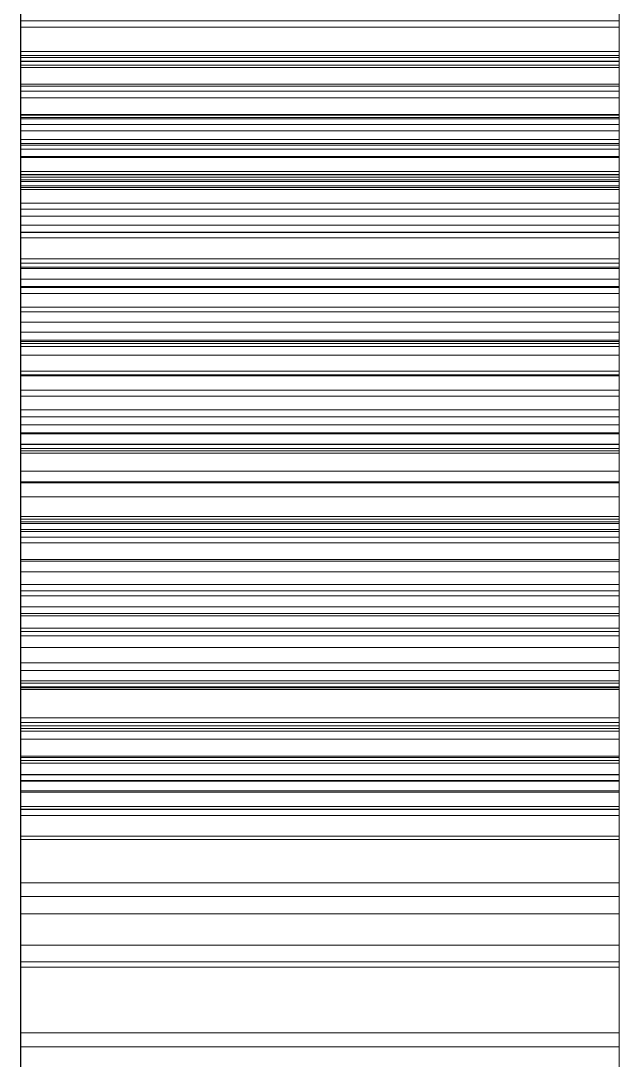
# Model space of a CAD drawing. Header units: millimetres. Extents: x 38 to 970, y 105 to 390.
# Drawn here: x 225 to 225.2, y 134.3429 to 134.6904 of the extents above; entities that cross this region are included whole.
import ezdxf

# ---------------------------------------------------------------- set-up
doc = ezdxf.new("R2010")
doc.units = ezdxf.units.MM
doc.linetypes.add('WP_HIDDEN', pattern=[2.3, 1.5, -0.8])
doc.layers.add('HIDDEN', color=7, linetype='WP_HIDDEN', lineweight=13)
doc.layers.add('VISIBLE', color=7, linetype='CONTINUOUS', lineweight=25)

msp = doc.modelspace()

# ---------------------------------------------------------------- linework, layer by layer
at = {"layer": 'HIDDEN', "ltscale": 1.428571}
for p, q in [((225, 134.95852), (225, 134.66679)), ((225.2, 134.66679), (225.2, 134.95852)), ((225, 134.66679), (225, 134.94594)), ((225.2, 134.94594), (225.2, 134.66679)), ((225, 134.60154), (225, 134.8747)), ((225, 134.8747), (225, 134.58244)), ((225.2, 134.8747), (225.2, 134.60154)), ((225.2, 134.58244), (225.2, 134.8747)), ((225, 134.67557), (225, 134.73836)), ((225.2, 134.73836), (225.2, 134.67557)), ((225, 134.69029), (225, 134.71298)), ((225.2, 134.71298), (225.2, 134.69029)), ((225, 134.70702), (225, 134.67669)), ((225.2, 134.67669), (225.2, 134.70702)), ((225, 134.68006), (225, 134.7019)), ((225, 134.70103), (225, 134.68827)), ((225, 134.70084), (225, 134.67875)), ((225.2, 134.7019), (225.2, 134.68006)), ((225.2, 134.68827), (225.2, 134.70103)), ((225.2, 134.67875), (225.2, 134.70084)), ((225, 134.69625), (225, 134.65878)), ((225.2, 134.65878), (225.2, 134.69625)), ((225, 134.67474), (225, 134.69534)), ((225, 134.6781), (225, 134.69406)), ((225.2, 134.69534), (225.2, 134.67474)), ((225.2, 134.69406), (225.2, 134.6781)), ((225, 134.69035), (225, 134.66915)), ((225, 134.66845), (225, 134.69029)), ((225, 134.69029), (225.2, 134.69029)), ((225.2, 134.66915), (225.2, 134.69035)), ((225.2, 134.69029), (225.2, 134.66845)), ((225, 134.68827), (225, 134.67686)), ((225, 134.68827), (225.2, 134.68827)), ((225.2, 134.67686), (225.2, 134.68827)), ((225, 134.65907), (225, 134.68006)), ((225, 134.68006), (225.2, 134.68006)), ((225, 134.67875), (225, 134.65754)), ((225, 134.67875), (225.2, 134.67875)), ((225.2, 134.68006), (225.2, 134.65907)), ((225.2, 134.65754), (225.2, 134.67875)), ((225, 134.6646), (225, 134.6781)), ((225, 134.6781), (225.2, 134.6781)), ((225, 134.67686), (225, 134.6668)), ((225, 134.67686), (225.2, 134.67686)), ((225, 134.67669), (225, 134.64933)), ((225, 134.67669), (225.2, 134.67669)), ((225, 134.60938), (225, 134.67557)), ((225, 134.67557), (225.2, 134.67557)), ((225.2, 134.6781), (225.2, 134.6646)), ((225.2, 134.6668), (225.2, 134.67686)), ((225.2, 134.64933), (225.2, 134.67669)), ((225.2, 134.67557), (225.2, 134.60938)), ((225, 134.65566), (225, 134.67474)), ((225, 134.67474), (225.2, 134.67474)), ((225.2, 134.67474), (225.2, 134.65566)), ((225, 134.66915), (225, 134.64882)), ((225, 134.66915), (225.2, 134.66915)), ((225, 134.64747), (225, 134.66845)), ((225, 134.66845), (225.2, 134.66845)), ((225.2, 134.64882), (225.2, 134.66915)), ((225.2, 134.66845), (225.2, 134.64747)), ((225, 134.6668), (225, 134.65807)), ((225, 134.6668), (225.2, 134.6668)), ((225, 134.66679), (225.2, 134.66679)), ((225.2, 134.65807), (225.2, 134.6668)), ((225, 134.65355), (225, 134.6646)), ((225, 134.6646), (225.2, 134.6646)), ((225.2, 134.6646), (225.2, 134.65355)), ((225, 134.63893), (225, 134.65907)), ((225, 134.65907), (225.2, 134.65907)), ((225, 134.65878), (225, 134.61957)), ((225, 134.65878), (225.2, 134.65878)), ((225, 134.65807), (225, 134.65069)), ((225, 134.65807), (225.2, 134.65807)), ((225.2, 134.65907), (225.2, 134.63893)), ((225.2, 134.61957), (225.2, 134.65878)), ((225.2, 134.65069), (225.2, 134.65807)), ((225, 134.65754), (225, 134.63722)), ((225, 134.65754), (225.2, 134.65754)), ((225, 134.63811), (225, 134.65566)), ((225, 134.65566), (225.2, 134.65566)), ((225.2, 134.63722), (225.2, 134.65754)), ((225.2, 134.65566), (225.2, 134.63811)), ((225, 134.64495), (225, 134.65355)), ((225, 134.65355), (225.2, 134.65355)), ((225.2, 134.65355), (225.2, 134.64495)), ((225, 134.65069), (225, 134.64465)), ((225, 134.65069), (225.2, 134.65069)), ((225, 134.64933), (225, 134.62506)), ((225, 134.64933), (225.2, 134.64933)), ((225, 134.64882), (225, 134.62937)), ((225, 134.64882), (225.2, 134.64882)), ((225, 134.62733), (225, 134.64747)), ((225, 134.64747), (225.2, 134.64747)), ((225.2, 134.64465), (225.2, 134.65069)), ((225.2, 134.62506), (225.2, 134.64933)), ((225.2, 134.62937), (225.2, 134.64882)), ((225.2, 134.64747), (225.2, 134.62733)), ((225, 134.63882), (225, 134.64495)), ((225, 134.64495), (225.2, 134.64495)), ((225, 134.64465), (225, 134.63995)), ((225, 134.64465), (225.2, 134.64465)), ((225.2, 134.64495), (225.2, 134.63882)), ((225.2, 134.63995), (225.2, 134.64465)), ((225, 134.63995), (225, 134.63659)), ((225, 134.63995), (225.2, 134.63995)), ((225, 134.61964), (225, 134.63893)), ((225, 134.63893), (225.2, 134.63893)), ((225, 134.63513), (225, 134.63882)), ((225, 134.63882), (225.2, 134.63882)), ((225, 134.62209), (225, 134.63811)), ((225, 134.63811), (225.2, 134.63811)), ((225, 134.63722), (225, 134.61776)), ((225, 134.63722), (225.2, 134.63722)), ((225.2, 134.63659), (225.2, 134.63995)), ((225.2, 134.63893), (225.2, 134.61964)), ((225.2, 134.63882), (225.2, 134.63513)), ((225.2, 134.63811), (225.2, 134.62209)), ((225.2, 134.61776), (225.2, 134.63722)), ((225, 134.63659), (225, 134.63458)), ((225, 134.63659), (225.2, 134.63659)), ((225, 134.63391), (225, 134.63513)), ((225, 134.63513), (225.2, 134.63513)), ((225, 134.63458), (225, 134.63391)), ((225, 134.63458), (225.2, 134.63458)), ((225, 134.63391), (225.2, 134.63391)), ((225.2, 134.63458), (225.2, 134.63659)), ((225.2, 134.63513), (225.2, 134.63391)), ((225.2, 134.63391), (225.2, 134.63458)), ((225, 134.62937), (225, 134.61079)), ((225, 134.62937), (225.2, 134.62937)), ((225, 134.60804), (225, 134.62733)), ((225, 134.62733), (225.2, 134.62733)), ((225.2, 134.61079), (225.2, 134.62937)), ((225.2, 134.62733), (225.2, 134.60804)), ((225, 134.62506), (225, 134.60403)), ((225, 134.62506), (225.2, 134.62506)), ((225.2, 134.60403), (225.2, 134.62506)), ((225, 134.60759), (225, 134.62209)), ((225, 134.62209), (225.2, 134.62209)), ((225, 134.6012), (225, 134.61964)), ((225, 134.61964), (225.2, 134.61964)), ((225, 134.61957), (225, 134.57861)), ((225, 134.61957), (225.2, 134.61957)), ((225.2, 134.62209), (225.2, 134.60759)), ((225.2, 134.61964), (225.2, 134.6012)), ((225.2, 134.57861), (225.2, 134.61957)), ((225, 134.61776), (225, 134.59919)), ((225, 134.61776), (225.2, 134.61776)), ((225.2, 134.59919), (225.2, 134.61776)), ((225, 134.61079), (225, 134.5931)), ((225, 134.61079), (225.2, 134.61079)), ((225, 134.53979), (225, 134.60938)), ((225, 134.60938), (225.2, 134.60938)), ((225.2, 134.5931), (225.2, 134.61079)), ((225.2, 134.60938), (225.2, 134.53979)), ((225, 134.5896), (225, 134.60804)), ((225, 134.60804), (225.2, 134.60804)), ((225, 134.59462), (225, 134.60759)), ((225, 134.60759), (225.2, 134.60759)), ((225.2, 134.60804), (225.2, 134.5896)), ((225.2, 134.60759), (225.2, 134.59462)), ((225, 134.60403), (225, 134.58623)), ((225, 134.60403), (225.2, 134.60403)), ((225.2, 134.58623), (225.2, 134.60403)), ((225, 133.47069), (225, 134.60154)), ((225, 134.60154), (225.2, 134.60154)), ((225, 134.58361), (225, 134.6012)), ((225, 134.6012), (225.2, 134.6012)), ((225, 134.59919), (225, 134.5815)), ((225, 134.59919), (225.2, 134.59919)), ((225.2, 134.60154), (225.2, 133.47069)), ((225.2, 134.6012), (225.2, 134.58361)), ((225.2, 134.5815), (225.2, 134.59919)), ((225, 134.58317), (225, 134.59462)), ((225, 134.59462), (225.2, 134.59462)), ((225, 134.5931), (225, 134.56034)), ((225, 134.5931), (225.2, 134.5931)), ((225.2, 134.59462), (225.2, 134.58317)), ((225.2, 134.56034), (225.2, 134.5931)), ((225, 134.57201), (225, 134.5896)), ((225, 134.5896), (225.2, 134.5896)), ((225.2, 134.5896), (225.2, 134.57201)), ((225, 134.58623), (225, 134.57167)), ((225, 134.58623), (225.2, 134.58623)), ((225.2, 134.57167), (225.2, 134.58623)), ((225, 134.56687), (225, 134.58361)), ((225, 134.58361), (225.2, 134.58361)), ((225, 134.57325), (225, 134.58317)), ((225, 134.58317), (225.2, 134.58317)), ((225, 134.58244), (225, 133.4516)), ((225, 134.58244), (225.2, 134.58244)), ((225, 134.5815), (225, 134.54874)), ((225, 134.5815), (225.2, 134.5815)), ((225.2, 134.58361), (225.2, 134.56687)), ((225.2, 134.58317), (225.2, 134.57325)), ((225.2, 133.4516), (225.2, 134.58244)), ((225.2, 134.54874), (225.2, 134.5815)), ((225, 134.57861), (225, 134.53591)), ((225, 134.57861), (225.2, 134.57861)), ((225.2, 134.53591), (225.2, 134.57861)), ((225, 134.56486), (225, 134.57325)), ((225, 134.57325), (225.2, 134.57325)), ((225, 134.55527), (225, 134.57201)), ((225, 134.57201), (225.2, 134.57201)), ((225, 134.57167), (225, 134.56035)), ((225, 134.57167), (225.2, 134.57167)), ((225.2, 134.57325), (225.2, 134.56486)), ((225.2, 134.57201), (225.2, 134.55527)), ((225.2, 134.56035), (225.2, 134.57167)), ((225, 134.53628), (225, 134.56687)), ((225, 134.56687), (225.2, 134.56687)), ((225, 134.55799), (225, 134.56486)), ((225, 134.56486), (225.2, 134.56486)), ((225.2, 134.56687), (225.2, 134.53628)), ((225.2, 134.56486), (225.2, 134.55799)), ((225, 134.56035), (225, 134.55226)), ((225, 134.56035), (225.2, 134.56035)), ((225, 134.56034), (225, 134.53128)), ((225, 134.56034), (225.2, 134.56034)), ((225, 134.55265), (225, 134.55799)), ((225, 134.55799), (225.2, 134.55799)), ((225.2, 134.55226), (225.2, 134.56035)), ((225.2, 134.53128), (225.2, 134.56034)), ((225.2, 134.55799), (225.2, 134.55265)), ((225, 134.52468), (225, 134.55527)), ((225, 134.55527), (225.2, 134.55527)), ((225.2, 134.55527), (225.2, 134.52468)), ((225, 134.54884), (225, 134.55265)), ((225, 134.55265), (225.2, 134.55265)), ((225, 134.55226), (225, 134.5474)), ((225, 134.55226), (225.2, 134.55226)), ((225.2, 134.55265), (225.2, 134.54884)), ((225.2, 134.5474), (225.2, 134.55226)), ((225, 134.54655), (225, 134.54884)), ((225, 134.54884), (225.2, 134.54884)), ((225, 134.54874), (225, 134.51968)), ((225, 134.54874), (225.2, 134.54874)), ((225, 134.5474), (225, 134.54579)), ((225, 134.5474), (225.2, 134.5474)), ((225, 134.54579), (225, 134.54655)), ((225, 134.54655), (225.2, 134.54655)), ((225.2, 134.54884), (225.2, 134.54655)), ((225.2, 134.51968), (225.2, 134.54874)), ((225.2, 134.54579), (225.2, 134.5474)), ((225.2, 134.54655), (225.2, 134.54579)), ((225, 134.54579), (225.2, 134.54579)), ((225, 134.4668), (225, 134.53979)), ((225, 134.53979), (225.2, 134.53979)), ((225.2, 134.53979), (225.2, 134.4668)), ((225, 134.50977), (225, 134.53628)), ((225, 134.53628), (225.2, 134.53628)), ((225.2, 134.53628), (225.2, 134.50977)), ((225, 134.53591), (225, 134.49146)), ((225, 134.53591), (225.2, 134.53591)), ((225.2, 134.49146), (225.2, 134.53591)), ((225, 134.53128), (225, 134.5061)), ((225, 134.53128), (225.2, 134.53128)), ((225.2, 134.5061), (225.2, 134.53128)), ((225, 134.49817), (225, 134.52468)), ((225, 134.52468), (225.2, 134.52468)), ((225, 134.52379), (225, 134.52291)), ((225, 134.52229), (225, 134.52379)), ((225, 134.52379), (225.2, 134.52379)), ((225, 134.52291), (225, 134.52028)), ((225, 134.52291), (225.2, 134.52291)), ((225, 134.51778), (225, 134.52229)), ((225, 134.52229), (225.2, 134.52229)), ((225.2, 134.52468), (225.2, 134.49817)), ((225.2, 134.52291), (225.2, 134.52379)), ((225.2, 134.52379), (225.2, 134.52229)), ((225.2, 134.52028), (225.2, 134.52291)), ((225.2, 134.52229), (225.2, 134.51778)), ((225, 134.52028), (225, 134.5159)), ((225, 134.52028), (225.2, 134.52028)), ((225, 134.51968), (225, 134.4945)), ((225, 134.51968), (225.2, 134.51968)), ((225.2, 134.5159), (225.2, 134.52028)), ((225.2, 134.4945), (225.2, 134.51968)), ((225, 134.51027), (225, 134.51778)), ((225, 134.51778), (225.2, 134.51778)), ((225, 134.5159), (225, 134.50977)), ((225, 134.5159), (225.2, 134.5159)), ((225.2, 134.51778), (225.2, 134.51027)), ((225.2, 134.50977), (225.2, 134.5159)), ((225, 134.49976), (225, 134.51027)), ((225, 134.51027), (225.2, 134.51027)), ((225, 134.48733), (225, 134.50977)), ((225, 134.50977), (225, 134.50189)), ((225, 134.50977), (225.2, 134.50977)), ((225, 134.50977), (225.2, 134.50977)), ((225.2, 134.51027), (225.2, 134.49976)), ((225.2, 134.50977), (225.2, 134.48733)), ((225.2, 134.50189), (225.2, 134.50977)), ((225, 134.5061), (225, 134.48479)), ((225, 134.5061), (225.2, 134.5061)), ((225.2, 134.48479), (225.2, 134.5061)), ((225, 134.50189), (225, 134.49225)), ((225, 134.50189), (225.2, 134.50189)), ((225.2, 134.49225), (225.2, 134.50189)), ((225, 134.48625), (225, 134.49976)), ((225, 134.49976), (225.2, 134.49976)), ((225, 134.47573), (225, 134.49817)), ((225, 134.49817), (225.2, 134.49817)), ((225.2, 134.49976), (225.2, 134.48625)), ((225.2, 134.49817), (225.2, 134.47573)), ((225, 134.4945), (225, 134.47318)), ((225, 134.4945), (225.2, 134.4945)), ((225.2, 134.47318), (225.2, 134.4945)), ((225, 134.49225), (225, 134.48087)), ((225, 134.49225), (225.2, 134.49225)), ((225, 134.49146), (225, 134.41666)), ((225, 134.49146), (225.2, 134.49146)), ((225.2, 134.48087), (225.2, 134.49225)), ((225.2, 134.41666), (225.2, 134.49146)), ((225, 134.46898), (225, 134.48733)), ((225, 134.48733), (225.2, 134.48733)), ((225, 134.46973), (225, 134.48625)), ((225, 134.48625), (225.2, 134.48625)), ((225, 134.48479), (225, 134.46735)), ((225, 134.48479), (225.2, 134.48479)), ((225.2, 134.48733), (225.2, 134.46898)), ((225.2, 134.48625), (225.2, 134.46973)), ((225.2, 134.46735), (225.2, 134.48479)), ((225, 134.48087), (225, 134.46773)), ((225, 134.48087), (225.2, 134.48087)), ((225.2, 134.46773), (225.2, 134.48087)), ((225, 134.45738), (225, 134.47573)), ((225, 134.47573), (225.2, 134.47573)), ((225.2, 134.47573), (225.2, 134.45738)), ((225, 134.47318), (225, 134.45575)), ((225, 134.47318), (225.2, 134.47318)), ((225.2, 134.45575), (225.2, 134.47318)), ((225, 134.45021), (225, 134.46973)), ((225, 134.46973), (225.2, 134.46973)), ((225, 134.4547), (225, 134.46898)), ((225, 134.46898), (225.2, 134.46898)), ((225, 134.46773), (225, 134.45284)), ((225, 134.46773), (225.2, 134.46773)), ((225, 134.46735), (225, 134.45379)), ((225, 134.46735), (225.2, 134.46735)), ((225, 134.39179), (225, 134.4668)), ((225, 134.4668), (225.2, 134.4668)), ((225.2, 134.46973), (225.2, 134.45021)), ((225.2, 134.46898), (225.2, 134.4547)), ((225.2, 134.45284), (225.2, 134.46773)), ((225.2, 134.45379), (225.2, 134.46735)), ((225.2, 134.4668), (225.2, 134.39179)), ((225, 134.4431), (225, 134.45738)), ((225, 134.45738), (225.2, 134.45738)), ((225.2, 134.45738), (225.2, 134.4431)), ((225, 134.45575), (225, 134.44218)), ((225, 134.45575), (225.2, 134.45575)), ((225, 134.44451), (225, 134.4547)), ((225, 134.4547), (225.2, 134.4547)), ((225, 134.45379), (225, 134.4441)), ((225, 134.45379), (225.2, 134.45379)), ((225, 134.45284), (225, 134.4362)), ((225, 134.45284), (225.2, 134.45284)), ((225.2, 134.44218), (225.2, 134.45575)), ((225.2, 134.4547), (225.2, 134.44451)), ((225.2, 134.4441), (225.2, 134.45379)), ((225.2, 134.4362), (225.2, 134.45284)), ((225, 134.42769), (225, 134.45021)), ((225, 134.45021), (225.2, 134.45021)), ((225.2, 134.45021), (225.2, 134.42769)), ((225, 134.43839), (225, 134.44451)), ((225, 134.44451), (225.2, 134.44451)), ((225, 134.4441), (225, 134.43829)), ((225, 134.4441), (225.2, 134.4441)), ((225, 134.43291), (225, 134.4431)), ((225, 134.4431), (225.2, 134.4431)), ((225.2, 134.44451), (225.2, 134.43839)), ((225.2, 134.43829), (225.2, 134.4441)), ((225.2, 134.4431), (225.2, 134.43291)), ((225, 134.44218), (225, 134.4325)), ((225, 134.44218), (225.2, 134.44218)), ((225.2, 134.4325), (225.2, 134.44218)), ((225, 134.43635), (225, 134.43839)), ((225, 134.43839), (225.2, 134.43839)), ((225, 134.43829), (225, 134.43635)), ((225, 134.43829), (225.2, 134.43829)), ((225, 134.43635), (225.2, 134.43635)), ((225, 134.4362), (225, 134.4178)), ((225, 134.4362), (225.2, 134.4362)), ((225.2, 134.43839), (225.2, 134.43635)), ((225.2, 134.43635), (225.2, 134.43829)), ((225.2, 134.4178), (225.2, 134.4362)), ((225, 134.42679), (225, 134.43291)), ((225, 134.43291), (225.2, 134.43291)), ((225, 134.4325), (225, 134.42669)), ((225, 134.4325), (225.2, 134.4325)), ((225.2, 134.43291), (225.2, 134.42679)), ((225.2, 134.42669), (225.2, 134.4325)), ((225, 134.40225), (225, 134.42769)), ((225, 134.42769), (225.2, 134.42769)), ((225, 134.42475), (225, 134.42679)), ((225, 134.42679), (225.2, 134.42679)), ((225, 134.42669), (225, 134.42475)), ((225, 134.42669), (225.2, 134.42669)), ((225.2, 134.42769), (225.2, 134.40225)), ((225.2, 134.42679), (225.2, 134.42475)), ((225.2, 134.42475), (225.2, 134.42669)), ((225, 134.42475), (225.2, 134.42475)), ((225, 134.4178), (225, 134.39766)), ((225, 134.4178), (225.2, 134.4178)), ((225, 134.41666), (225, 134.38135)), ((225, 134.41666), (225.2, 134.41666)), ((225.2, 134.39766), (225.2, 134.4178)), ((225.2, 134.38135), (225.2, 134.41666)), ((225, 134.37399), (225, 134.40225)), ((225, 134.40225), (225.2, 134.40225)), ((225.2, 134.40225), (225.2, 134.37399)), ((225, 134.39766), (225, 134.37576)), ((225, 134.39766), (225.2, 134.39766)), ((225.2, 134.37576), (225.2, 134.39766)), ((225, 134.32047), (225, 134.39179)), ((225, 134.39179), (225.2, 134.39179)), ((225.2, 134.39179), (225.2, 134.32047)), ((225, 134.38135), (225, 134.34743)), ((225, 134.38135), (225.2, 134.38135)), ((225.2, 134.34743), (225.2, 134.38135)), ((225, 134.37576), (225, 134.35211)), ((225, 134.37576), (225.2, 134.37576)), ((225, 134.3429), (225, 134.37399)), ((225, 134.37399), (225.2, 134.37399)), ((225.2, 134.35211), (225.2, 134.37576)), ((225.2, 134.37399), (225.2, 134.3429)), ((225, 134.35211), (225, 134.32671)), ((225, 134.35211), (225.2, 134.35211)), ((225.2, 134.32671), (225.2, 134.35211)), ((225, 134.34743), (225, 134.31491)), ((225, 134.34743), (225.2, 134.34743)), ((225.2, 134.31491), (225.2, 134.34743))]:
    msp.add_line(p, q, dxfattribs=at)
at = {"layer": 'VISIBLE'}
msp.add_line((225, 106.42857), (225, 156.42857), dxfattribs=at)

doc.saveas('drawing.dxf')
